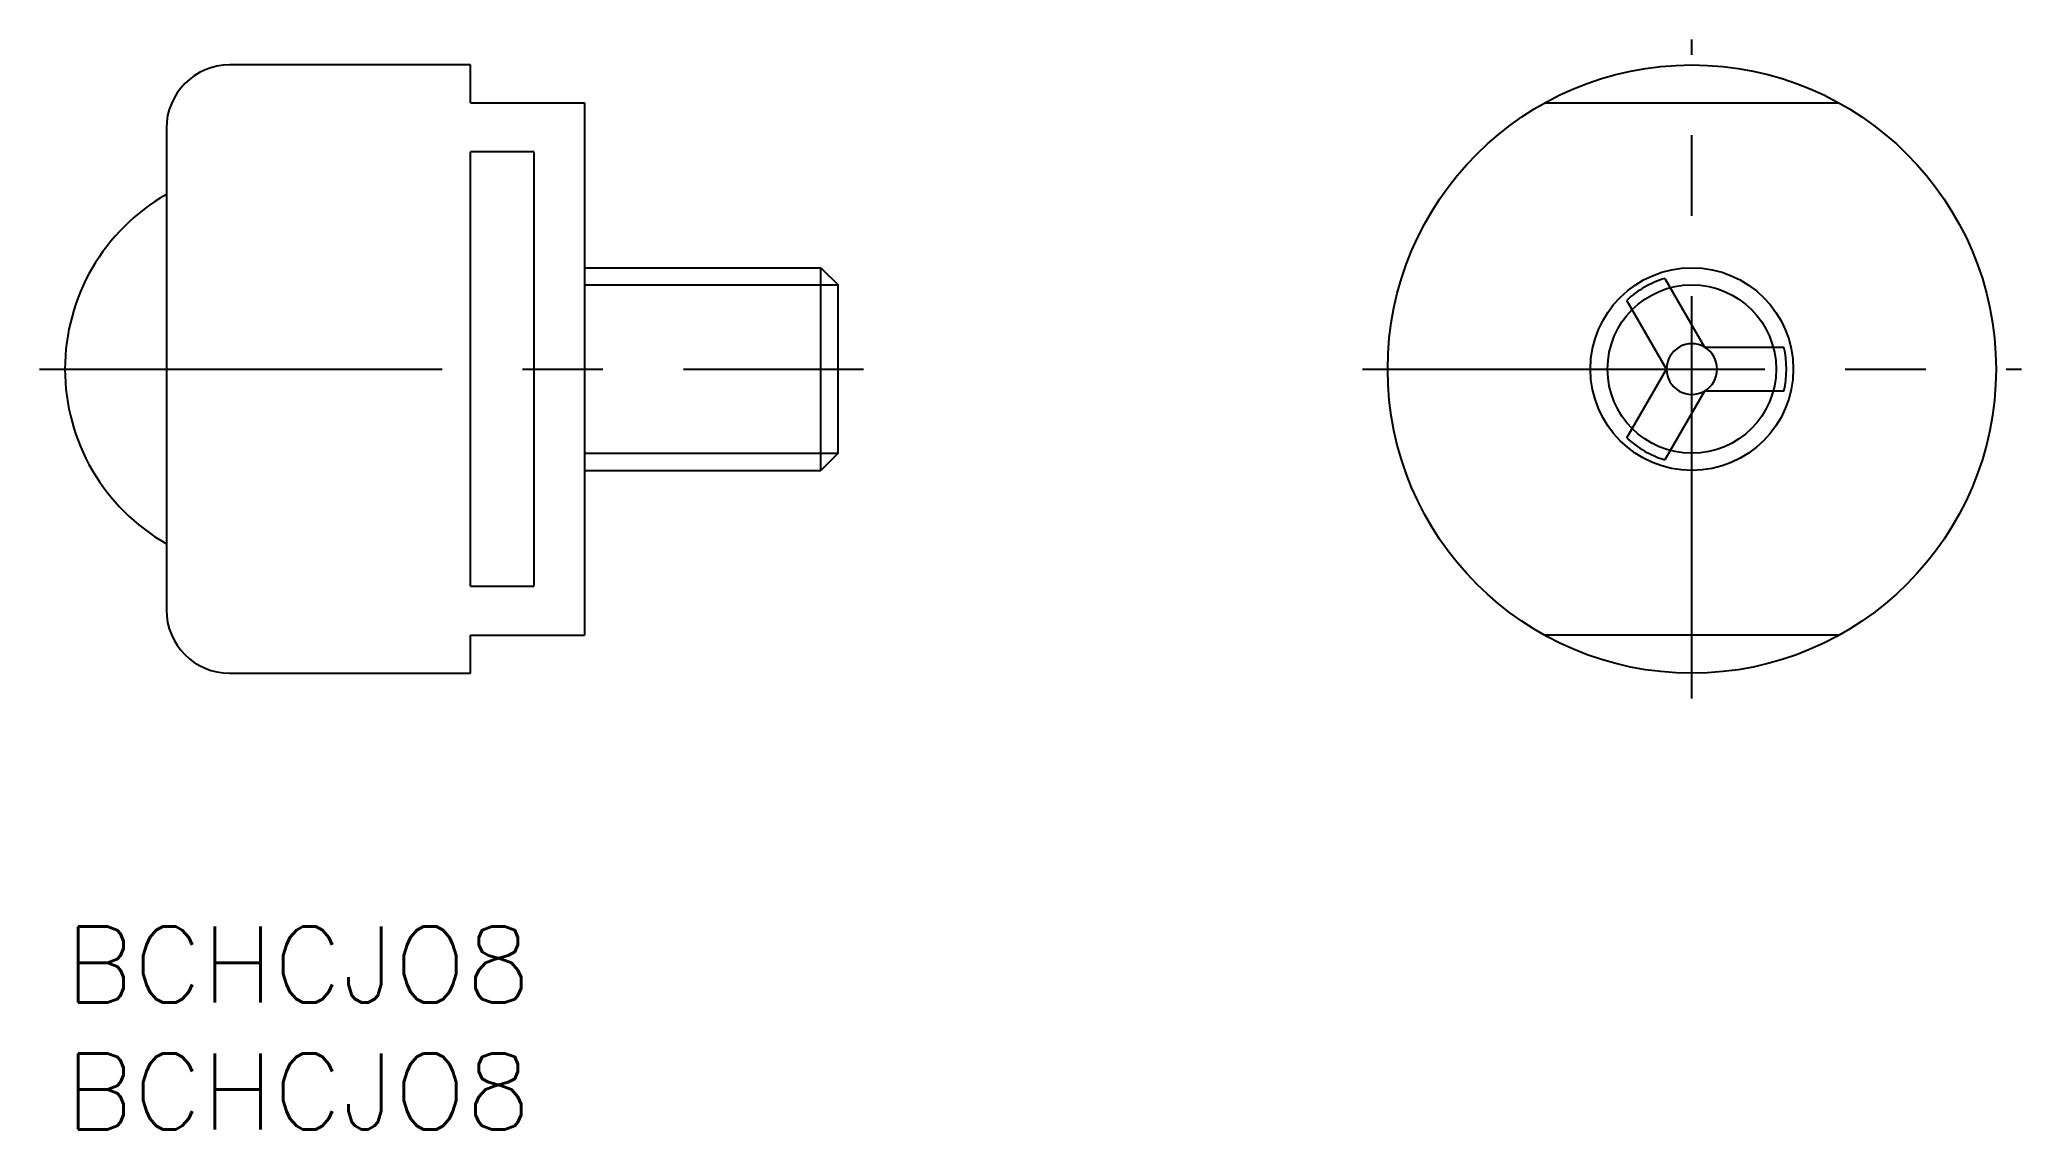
# Model space of a CAD drawing. Extents: x -1 to 77.2, y -8 to 35.
import ezdxf

# ---------------------------------------------------------------- set-up
doc = ezdxf.new("R2010")
doc.units = 0
doc.header["$LTSCALE"] = 0.5
doc.linetypes.add('CENTER', pattern=[50.8, 31.75, -6.35, 6.35, -6.35])
for name, color, linetype in [('MSM_CENTER', 1, 'CENTER'), ('MSM_CONTINUOUS', 7, 'CONTINUOUS'), ('MSM_NARROW', 5, 'CONTINUOUS'), ('MSM_PART_NUMBER', 7, 'CONTINUOUS')]:
    doc.layers.add(name, color=color, linetype=linetype)
doc.styles.get("Standard").update_dxf_attribs({"font": 'txt.shx', "height": 1, "bigfont": 'bigfont.shx'})

# ---------------------------------------------------------------- blocks, each defined once
blk = doc.blocks.new('*U13')
at = {"layer": 'MSM_PART_NUMBER'}
blk.add_text('BCHCJO8', height=3, dxfattribs=at).set_placement((0, -3))
blk = doc.blocks.new('*U14')
at = {"layer": 'MSM_PART_NUMBER'}
blk.add_text('BCHCJO8', height=3, dxfattribs=at).set_placement((0, -8))

msp = doc.modelspace()

# ---------------------------------------------------------------- linework, layer by layer
at = {"layer": 'MSM_CENTER'}
for p, q in [((64.186, 9), (64.186, 35)), ((-1, 22), (31.5, 22)), ((51.186, 22), (77.186, 22))]:
    msp.add_line(p, q, dxfattribs=at)
at = {"layer": 'MSM_CONTINUOUS'}
for p, q in [((16, 34), (6.5, 34)), ((16, 32.5), (16, 34)), ((16, 32.5), (20.5, 32.5)), ((20.5, 32.5), (20.5, 11.5)), ((58.377, 32.5), (69.996, 32.5)), ((4, 31.5), (4, 12.5)), ((16, 13.43), (16, 30.57)), ((18.5, 30.57), (16, 30.57)), ((18.5, 30.57), (18.5, 13.43)), ((20.5, 26), (29.824, 26)), ((29.824, 18), (29.824, 26)), ((29.824, 26), (30.5, 25.323)), ((30.5, 18.677), (30.5, 25.323)), ((63.12, 25.577), (64.684, 22.867)), ((63.186, 22.002), (61.621, 24.712)), ((64.688, 22.865), (67.818, 22.865)), ((61.621, 19.288), (63.186, 21.998)), ((64.684, 21.133), (63.12, 18.423)), ((67.818, 21.135), (64.688, 21.135)), ((20.5, 18), (29.824, 18)), ((30.5, 18.677), (29.824, 18)), ((16, 13.43), (18.5, 13.43)), ((16, 11.5), (20.5, 11.5)), ((16, 10), (16, 11.5)), ((69.996, 11.5), (58.377, 11.5)), ((6.5, 10), (16, 10))]:
    msp.add_line(p, q, dxfattribs=at)
for radius in [12, 4]:
    msp.add_circle((64.186, 22), radius, dxfattribs=at)
for centre, radius, start, end in [((6.5, 31.5), 2.5, 90, 180), ((7.937, 22), 7.937, 119.73987, 240.26013), ((64.186, 22), 3.733, 106.60181, 133.39819), ((64.186, 22), 1, 60.11729, 179.88271), ((64.186, 22), 1, 300.11729, 59.88271), ((64.186, 22), 3.733, 346.60181, 13.39819), ((64.186, 22), 1, 180.11729, 299.88271), ((64.186, 22), 3.733, 226.60181, 253.39819), ((6.5, 12.5), 2.5, 180, 270)]:
    msp.add_arc(centre, radius, start, end, dxfattribs=at)
at = {"layer": 'MSM_NARROW'}
for p, q in [((20.5, 25.323), (30.5, 25.323)), ((20.5, 18.677), (30.5, 18.677))]:
    msp.add_line(p, q, dxfattribs=at)
msp.add_circle((64.186, 22), 3.324, dxfattribs=at)

# ---------------------------------------------------------------- block references
at = {"layer": 'MSM_CONTINUOUS'}
for name in ['*U13', '*U14']:
    msp.add_blockref(name, (0, 0), dxfattribs=at)

doc.saveas('drawing.dxf')
